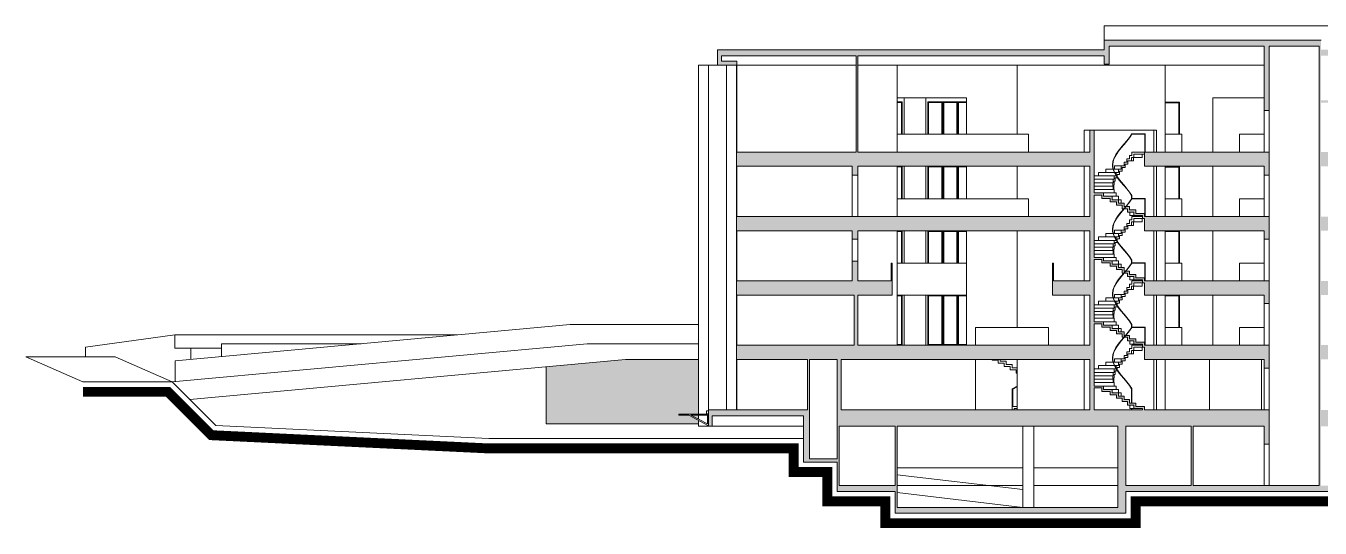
# Model space of a CAD drawing. Header units: metres. Extents: x -331 to 2982, y 362 to 2539.
# Drawn here: x 710.5 to 775.8, y 1434.5 to 1459.9 of the extents above; entities that cross this region are included whole.
import ezdxf

# ---------------------------------------------------------------- set-up
doc = ezdxf.new("R2010")
doc.units = ezdxf.units.M
doc.layers.get('0').update_dxf_attribs({"color": 251})

msp = doc.modelspace()

# ---------------------------------------------------------------- hatches: boundary and pattern name
at = {"lineweight": 0}
h = msp.add_hatch(color=256, dxfattribs=at)
h.paths.add_polyline_path([(865.949, 1453.507), (852.409, 1453.507), (852.409, 1458.377), (871.009, 1458.377), (871.009, 1458.107), (870.259, 1458.107), (870.259, 1457.907), (871.209, 1457.907), (871.209, 1458.677), (852.409, 1458.677), (852.409, 1459.167), (842.359, 1459.167), (842.359, 1458.677), (775.859, 1458.677), (775.859, 1459.167), (764.909, 1459.167), (764.909, 1458.677), (745.389, 1458.677), (745.389, 1457.907), (746.359, 1457.907), (746.359, 1458.107), (745.589, 1458.107), (745.589, 1458.377), (752.379, 1458.377), (752.379, 1453.507), (746.339, 1453.507), (746.339, 1452.787), (752.179, 1452.787), (752.179, 1452.347), (752.479, 1452.347), (752.479, 1452.787), (764.182, 1452.787), (764.182, 1450.247), (746.339, 1450.247), (746.339, 1449.527), (752.179, 1449.527), (752.179, 1449.097), (752.479, 1449.097), (752.479, 1449.527), (764.182, 1449.527), (764.182, 1446.997), (762.294, 1446.997), (762.294, 1446.277), (764.182, 1446.277), (764.182, 1443.747), (752.479, 1443.747), (752.479, 1446.277), (754.204, 1446.277), (754.204, 1446.997), (752.479, 1446.997), (752.479, 1447.997), (752.179, 1447.997), (752.179, 1446.997), (746.339, 1446.997), (746.339, 1446.277), (752.279, 1446.277), (752.279, 1443.747), (746.339, 1443.747), (746.339, 1443.027), (749.929, 1443.027), (749.929, 1440.477), (744.939, 1440.477), (744.939, 1440.427), (744.939, 1439.649), (745.109, 1439.649), (745.109, 1440.177), (749.729, 1440.177), (749.729, 1437.837), (751.434, 1437.837), (751.434, 1436.347), (754.354, 1436.347), (754.354, 1435.247), (765.999, 1435.247), (765.999, 1436.347), (866.809, 1436.347), (866.809, 1439.027), (866.609, 1439.027), (866.609, 1436.647), (859.959, 1436.647), (859.959, 1439.649), (866.809, 1439.649), (866.809, 1440.177), (871.399, 1440.177), (871.399, 1439.649), (871.659, 1439.649), (871.659, 1440.477), (869.284, 1440.477), (869.284, 1443.027), (870.319, 1443.027), (870.319, 1443.747), (869.284, 1443.747), (869.284, 1446.277), (870.319, 1446.277), (870.319, 1446.997), (869.284, 1446.997), (869.284, 1449.527), (870.319, 1449.527), (870.319, 1450.247), (869.284, 1450.247), (869.284, 1452.787), (870.319, 1452.787), (870.319, 1453.507), (869.284, 1453.507), (869.284, 1454.607), (869.104, 1454.607), (869.104, 1452.036), (867.524, 1452.036), (867.524, 1451.911), (869.104, 1451.911), (869.104, 1448.776), (867.524, 1448.776), (867.524, 1448.651), (869.104, 1448.651), (869.104, 1445.526), (867.524, 1445.526), (867.524, 1445.401), (869.104, 1445.401), (869.104, 1442.276), (867.524, 1442.276), (867.524, 1442.151), (869.104, 1442.151), (869.104, 1440.477), (852.409, 1440.477), (852.409, 1443.027), (865.949, 1443.027), (865.949, 1443.747), (852.409, 1443.747), (852.409, 1446.277), (865.949, 1446.277), (865.949, 1446.997), (852.409, 1446.997), (852.409, 1449.527), (859.309, 1449.527), (859.309, 1450.247), (852.409, 1450.247), (852.409, 1452.787), (865.949, 1452.787)])
h.paths.add_polyline_path([(844.959, 1453.507), (844.959, 1452.347), (845.259, 1452.347), (845.259, 1452.787), (849.559, 1452.787), (849.559, 1450.247), (844.959, 1450.247), (844.959, 1449.097), (845.259, 1449.097), (845.259, 1449.527), (849.559, 1449.527), (849.559, 1446.997), (844.959, 1446.997), (844.959, 1445.847), (845.259, 1445.847), (845.259, 1446.277), (849.559, 1446.277), (849.559, 1443.747), (844.959, 1443.747), (844.959, 1442.577), (845.259, 1442.577), (845.259, 1443.027), (849.559, 1443.027), (849.559, 1440.477), (844.959, 1440.477), (844.959, 1436.647), (842.459, 1436.647), (842.459, 1458.867), (844.959, 1458.867), (844.959, 1455.607), (845.259, 1455.607), (845.259, 1458.867), (849.559, 1458.867), (849.559, 1453.507)], flags=16)
h.paths.add_polyline_path([(849.659, 1458.867), (852.209, 1458.867), (852.209, 1436.647), (849.659, 1436.647)], flags=16)
h.paths.add_polyline_path([(842.359, 1453.507), (839.759, 1453.507), (839.759, 1458.377), (842.359, 1458.377)], flags=16)
h.paths.add_polyline_path([(842.359, 1452.787), (842.359, 1450.247), (839.759, 1450.247), (839.759, 1452.787)], flags=16)
h.paths.add_polyline_path([(842.359, 1449.527), (842.359, 1446.997), (839.759, 1446.997), (839.759, 1449.527)], flags=16)
h.paths.add_polyline_path([(839.659, 1453.507), (837.909, 1453.507), (837.909, 1458.377), (839.659, 1458.377)], flags=16)
h.paths.add_polyline_path([(839.659, 1452.787), (839.659, 1450.247), (827.534, 1450.247), (827.534, 1452.787), (831.559, 1452.787), (831.559, 1452.347), (831.659, 1452.347), (831.659, 1452.787), (835.159, 1452.787), (835.159, 1452.347), (835.259, 1452.347), (835.259, 1452.787)], flags=16)
h.paths.add_polyline_path([(842.359, 1446.277), (842.359, 1443.747), (839.759, 1443.747), (839.759, 1446.277)], flags=16)
h.paths.add_polyline_path([(839.659, 1449.527), (839.659, 1446.997), (832.159, 1446.997), (832.159, 1449.527)], flags=16)
h.paths.add_polyline_path([(837.809, 1453.507), (827.159, 1453.507), (827.159, 1458.377), (837.809, 1458.377)], flags=16)
h.paths.add_polyline_path([(839.659, 1446.277), (839.659, 1443.747), (830.834, 1443.747), (830.834, 1446.277)], flags=16)
h.paths.add_polyline_path([(842.359, 1443.027), (842.359, 1440.477), (839.759, 1440.477), (839.759, 1443.027)], flags=16)
h.paths.add_polyline_path([(839.659, 1443.027), (839.659, 1440.477), (811.539, 1440.477), (811.539, 1443.027)], flags=16)
h.paths.add_polyline_path([(848.086, 1439.649), (848.086, 1436.647), (845.259, 1436.647), (845.259, 1439.649)], flags=16)
h.paths.add_polyline_path([(848.188, 1439.649), (849.559, 1439.649), (849.559, 1436.647), (848.188, 1436.647)], flags=16)
h.paths.add_polyline_path([(852.409, 1439.649), (854.159, 1439.649), (854.159, 1436.647), (852.409, 1436.647)], flags=17)
h.paths.add_polyline_path([(842.359, 1439.649), (842.359, 1436.647), (839.759, 1436.647), (839.759, 1439.649)], flags=17)
h.paths.add_polyline_path([(854.259, 1439.649), (859.809, 1439.649), (859.809, 1436.647), (854.259, 1436.647)], flags=17)
h.paths.add_polyline_path([(839.659, 1439.649), (839.659, 1436.647), (832.909, 1436.647), (832.909, 1439.649)], flags=17)
h.paths.add_polyline_path([(832.059, 1449.527), (832.059, 1446.997), (827.159, 1446.997), (827.159, 1449.527)], flags=16)
h.paths.add_polyline_path([(830.724, 1446.277), (830.724, 1443.747), (827.224, 1443.747), (816.434, 1443.747), (816.434, 1446.277), (823.514, 1446.277), (823.514, 1445.847), (823.634, 1445.847), (823.634, 1446.277), (827.174, 1446.277)], flags=16)
h.paths.add_polyline_path([(832.809, 1439.649), (832.809, 1436.647), (830.809, 1436.647), (830.809, 1439.649)], flags=17)
h.paths.add_polyline_path([(827.434, 1452.787), (827.434, 1450.247), (823.634, 1450.247), (823.634, 1452.787)], flags=16)
h.paths.add_polyline_path([(827.059, 1453.507), (810.959, 1453.507), (810.959, 1458.377), (827.059, 1458.377)], flags=16)
h.paths.add_polyline_path([(827.059, 1449.527), (827.059, 1446.997), (823.109, 1446.997), (823.109, 1449.527)], flags=16)
h.paths.add_polyline_path([(830.709, 1439.649), (830.709, 1436.647), (826.993, 1436.647), (826.993, 1439.649)], flags=17)
h.paths.add_polyline_path([(823.384, 1452.787), (823.384, 1450.247), (819.959, 1450.247), (819.959, 1452.787)], flags=16)
h.paths.add_polyline_path([(826.863, 1439.649), (826.863, 1436.647), (820.009, 1436.647), (820.009, 1439.649), (823.384, 1439.649), (823.384, 1438.747), (823.634, 1438.747), (823.634, 1439.649)], flags=17)
h.paths.add_polyline_path([(823.009, 1449.527), (823.009, 1446.997), (819.059, 1446.997), (819.059, 1449.527)], flags=16)
h.paths.add_polyline_path([(819.859, 1452.787), (819.859, 1450.247), (816.434, 1450.247), (816.434, 1452.787)], flags=16)
h.paths.add_polyline_path([(818.959, 1449.527), (818.959, 1446.997), (816.434, 1446.997), (816.434, 1449.527)], flags=16)
h.paths.add_polyline_path([(819.909, 1439.649), (819.909, 1436.647), (816.359, 1436.647), (816.359, 1439.649)], flags=17)
h.paths.add_polyline_path([(816.184, 1452.787), (816.184, 1450.247), (812.759, 1450.247), (812.759, 1452.787)], flags=16)
h.paths.add_polyline_path([(816.184, 1449.527), (816.184, 1446.997), (813.659, 1446.997), (813.659, 1449.527)], flags=16)
h.paths.add_polyline_path([(816.209, 1446.277), (816.209, 1443.747), (809.234, 1443.747), (809.234, 1446.277), (813.199, 1446.277), (813.199, 1445.847), (813.299, 1445.847), (813.299, 1446.277)], flags=16)
h.paths.add_polyline_path([(816.259, 1439.649), (816.259, 1436.647), (809.209, 1436.647), (809.209, 1439.649)], flags=17)
h.paths.add_polyline_path([(813.559, 1449.527), (813.559, 1446.997), (810.959, 1446.997), (810.959, 1449.527)], flags=16)
h.paths.add_polyline_path([(812.659, 1452.787), (812.659, 1450.247), (809.234, 1450.247), (809.234, 1452.787)], flags=16)
h.paths.add_polyline_path([(810.859, 1453.507), (794.834, 1453.507), (794.834, 1458.377), (810.859, 1458.377)], flags=16)
h.paths.add_polyline_path([(810.859, 1449.527), (810.859, 1446.997), (808.259, 1446.997), (808.259, 1449.527)], flags=16)
h.paths.add_polyline_path([(811.439, 1443.027), (811.439, 1440.477), (807.359, 1440.477), (807.359, 1443.027)], flags=16)
h.paths.add_polyline_path([(808.984, 1452.787), (808.984, 1450.247), (805.559, 1450.247), (805.559, 1452.787)], flags=16)
h.paths.add_polyline_path([(809.009, 1446.277), (809.009, 1443.747), (802.034, 1443.747), (802.034, 1446.277)], flags=16)
h.paths.add_polyline_path([(808.159, 1449.527), (808.159, 1446.997), (805.559, 1446.997), (805.559, 1449.527)], flags=16)
h.paths.add_polyline_path([(808.984, 1439.649), (808.984, 1436.647), (802.034, 1436.647), (802.034, 1439.649)], flags=17)
h.paths.add_polyline_path([(807.259, 1443.027), (807.259, 1440.477), (803.759, 1440.477), (803.759, 1443.027)], flags=16)
h.paths.add_polyline_path([(805.459, 1452.787), (805.459, 1450.247), (802.034, 1450.247), (802.034, 1452.787)], flags=16)
h.paths.add_polyline_path([(805.459, 1449.527), (805.459, 1446.997), (801.059, 1446.997), (801.059, 1449.527)], flags=16)
h.paths.add_polyline_path([(803.659, 1443.027), (803.659, 1440.477), (800.159, 1440.477), (800.159, 1443.027)], flags=16)
h.paths.add_polyline_path([(801.784, 1452.787), (801.784, 1450.247), (798.359, 1450.247), (798.359, 1452.787)], flags=16)
h.paths.add_polyline_path([(801.809, 1446.277), (801.809, 1443.747), (791.209, 1443.747), (791.209, 1446.277), (798.81, 1446.277), (798.81, 1445.847), (798.91, 1445.847), (798.91, 1446.277)], flags=16)
h.paths.add_polyline_path([(800.959, 1449.527), (800.959, 1446.997), (796.559, 1446.997), (796.559, 1449.527)], flags=16)
h.paths.add_polyline_path([(801.812, 1439.649), (801.812, 1436.647), (796.562, 1436.647), (796.562, 1439.649)], flags=17)
h.paths.add_polyline_path([(800.059, 1443.027), (800.059, 1440.477), (795.409, 1440.477), (795.409, 1443.027)], flags=16)
h.paths.add_polyline_path([(798.259, 1452.787), (798.259, 1450.247), (794.834, 1450.247), (794.834, 1452.787)], flags=16)
h.paths.add_polyline_path([(796.459, 1449.527), (796.459, 1446.997), (792.959, 1446.997), (792.959, 1449.527)], flags=16)
h.paths.add_polyline_path([(796.462, 1439.649), (796.462, 1436.647), (792.062, 1436.647), (792.062, 1439.649)], flags=17)
h.paths.add_polyline_path([(794.584, 1453.507), (782.809, 1453.507), (782.809, 1458.377), (794.584, 1458.377)], flags=16)
h.paths.add_polyline_path([(794.584, 1452.787), (794.584, 1450.247), (791.159, 1450.247), (791.159, 1452.787)], flags=16)
h.paths.add_polyline_path([(795.259, 1443.027), (795.259, 1440.477), (791.859, 1440.477), (791.859, 1443.027)], flags=16)
h.paths.add_polyline_path([(792.859, 1449.527), (792.859, 1446.997), (789.509, 1446.997), (789.509, 1449.527)], flags=16)
h.paths.add_polyline_path([(791.059, 1452.787), (791.059, 1450.247), (787.559, 1450.247), (787.559, 1452.787)], flags=16)
h.paths.add_polyline_path([(791.759, 1443.027), (791.759, 1440.477), (786.644, 1440.477), (786.644, 1443.027)], flags=16)
h.paths.add_polyline_path([(791.009, 1446.277), (791.009, 1443.747), (775.859, 1443.747), (775.859, 1446.277), (778.459, 1446.277), (778.459, 1445.847), (778.559, 1445.847), (778.559, 1446.277), (785.497, 1446.277), (785.497, 1445.847), (785.597, 1445.847), (785.597, 1446.277)], flags=16)
h.paths.add_polyline_path([(791.962, 1439.649), (791.962, 1436.647), (784.862, 1436.647), (784.862, 1439.649)], flags=17)
h.paths.add_polyline_path([(789.409, 1449.527), (789.409, 1446.997), (783.059, 1446.997), (783.059, 1449.527)], flags=16)
h.paths.add_polyline_path([(787.459, 1452.787), (787.459, 1450.247), (784.259, 1450.247), (784.259, 1452.787)], flags=16)
h.paths.add_polyline_path([(786.544, 1443.027), (786.544, 1440.477), (783.209, 1440.477), (783.209, 1443.027)], flags=16)
h.paths.add_polyline_path([(784.159, 1452.787), (784.159, 1450.247), (780.359, 1450.247), (780.359, 1452.787)], flags=16)
h.paths.add_polyline_path([(784.762, 1439.649), (784.762, 1436.647), (780.362, 1436.647), (780.362, 1439.649)], flags=17)
h.paths.add_polyline_path([(782.959, 1449.527), (782.959, 1446.997), (778.559, 1446.997), (778.559, 1449.527)], flags=16)
h.paths.add_polyline_path([(782.709, 1453.507), (780.434, 1453.507), (780.434, 1458.377), (782.709, 1458.377)], flags=16)
h.paths.add_polyline_path([(783.059, 1443.027), (783.059, 1440.477), (780.359, 1440.477), (780.359, 1443.027)], flags=16)
h.paths.add_polyline_path([(780.259, 1452.787), (780.259, 1450.247), (778.903, 1450.247), (778.903, 1452.787)], flags=16)
h.paths.add_polyline_path([(780.184, 1453.507), (778.584, 1453.507), (778.584, 1458.377), (780.184, 1458.377)], flags=16)
h.paths.add_polyline_path([(780.209, 1443.027), (780.209, 1440.477), (775.859, 1440.477), (775.859, 1443.027)], flags=16)
h.paths.add_polyline_path([(780.162, 1439.649), (780.162, 1436.647), (775.859, 1436.647), (775.859, 1439.649)], flags=17)
h.paths.add_polyline_path([(778.803, 1452.787), (778.803, 1450.247), (775.859, 1450.247), (775.859, 1452.787)], flags=16)
h.paths.add_polyline_path([(778.484, 1453.507), (775.859, 1453.507), (775.859, 1456.007), (778.484, 1456.007)], flags=16)
h.paths.add_polyline_path([(778.484, 1456.127), (775.859, 1456.127), (775.859, 1458.377), (778.484, 1458.377)], flags=16)
h.paths.add_polyline_path([(778.459, 1449.527), (778.459, 1446.997), (775.859, 1446.997), (775.859, 1449.527)], flags=16)
h.paths.add_polyline_path([(775.759, 1436.647), (769.399, 1436.647), (769.399, 1439.649), (772.984, 1439.649), (772.984, 1438.747), (773.234, 1438.747), (773.234, 1440.477), (766.937, 1440.477), (766.937, 1440.649), (766.508, 1440.649), (766.508, 1440.821), (766.184, 1440.821), (766.184, 1440.993), (765.909, 1440.993), (765.909, 1441.166), (765.634, 1441.166), (765.634, 1441.338), (765.316, 1441.338), (765.316, 1441.51), (764.881, 1441.51), (764.881, 1441.682), (764.395, 1441.682), (764.395, 1444.832), (764.781, 1444.832), (764.781, 1444.66), (765.216, 1444.66), (765.216, 1444.488), (765.534, 1444.488), (765.534, 1444.316), (765.809, 1444.316), (765.809, 1444.143), (766.084, 1444.143), (766.084, 1443.971), (766.408, 1443.971), (766.408, 1443.799), (766.837, 1443.799), (766.837, 1443.647), (766.937, 1443.647), (766.937, 1443.027), (772.984, 1443.027), (772.984, 1442.577), (773.234, 1442.577), (773.234, 1443.747), (766.937, 1443.747), (766.937, 1443.899), (766.508, 1443.899), (766.508, 1444.071), (766.184, 1444.071), (766.184, 1444.243), (765.909, 1444.243), (765.909, 1444.416), (765.634, 1444.416), (765.634, 1444.588), (765.316, 1444.588), (765.316, 1444.76), (764.881, 1444.76), (764.881, 1444.932), (764.395, 1444.932), (764.395, 1448.082), (764.781, 1448.082), (764.781, 1447.91), (765.216, 1447.91), (765.216, 1447.738), (765.534, 1447.738), (765.534, 1447.566), (765.809, 1447.566), (765.809, 1447.393), (766.084, 1447.393), (766.084, 1447.221), (766.408, 1447.221), (766.408, 1447.049), (766.837, 1447.049), (766.837, 1446.897), (766.937, 1446.897), (766.937, 1446.277), (772.984, 1446.277), (772.984, 1445.847), (773.234, 1445.847), (773.234, 1446.997), (766.937, 1446.997), (766.937, 1447.149), (766.508, 1447.149), (766.508, 1447.321), (766.184, 1447.321), (766.184, 1447.493), (765.909, 1447.493), (765.909, 1447.666), (765.634, 1447.666), (765.634, 1447.838), (765.316, 1447.838), (765.316, 1448.01), (764.881, 1448.01), (764.881, 1448.182), (764.395, 1448.182), (764.395, 1451.332), (764.781, 1451.332), (764.781, 1451.16), (765.216, 1451.16), (765.216, 1450.988), (765.534, 1450.988), (765.534, 1450.816), (765.809, 1450.816), (765.809, 1450.643), (766.084, 1450.643), (766.084, 1450.471), (766.408, 1450.471), (766.408, 1450.299), (766.837, 1450.299), (766.837, 1450.147), (766.937, 1450.147), (766.937, 1449.527), (772.984, 1449.527), (772.984, 1449.097), (773.234, 1449.097), (773.234, 1450.247), (766.937, 1450.247), (766.937, 1450.409), (766.508, 1450.409), (766.508, 1450.581), (766.184, 1450.581), (766.184, 1450.753), (765.909, 1450.753), (765.909, 1450.926), (765.634, 1450.926), (765.634, 1451.098), (765.316, 1451.098), (765.316, 1451.27), (764.881, 1451.27), (764.881, 1451.442), (764.395, 1451.442), (764.395, 1454.607), (764.182, 1454.607), (764.182, 1453.507), (752.479, 1453.507), (752.479, 1458.377), (764.909, 1458.377), (764.909, 1457.957), (765.159, 1457.957), (765.159, 1458.867), (772.984, 1458.867), (772.984, 1455.607), (773.234, 1455.607), (773.234, 1458.867), (775.759, 1458.867)], flags=16)
h.paths.add_polyline_path([(773.234, 1452.347), (772.984, 1452.347), (772.984, 1452.787), (766.937, 1452.787), (766.937, 1453.507), (773.234, 1453.507)], flags=0)
h.paths.add_polyline_path([(769.299, 1439.649), (769.299, 1436.647), (765.999, 1436.647), (765.999, 1439.649)], flags=16)
h.paths.add_polyline_path([(766.837, 1440.549), (766.837, 1440.477), (764.395, 1440.477), (764.395, 1441.582), (764.781, 1441.582), (764.781, 1441.41), (765.216, 1441.41), (765.216, 1441.238), (765.534, 1441.238), (765.534, 1441.066), (765.809, 1441.066), (765.809, 1440.893), (766.084, 1440.893), (766.084, 1440.721), (766.408, 1440.721), (766.408, 1440.549)], flags=16)
h.paths.add_polyline_path([(765.599, 1439.649), (765.599, 1435.547), (754.454, 1435.547), (754.454, 1439.649)], flags=17)
h.paths.add_polyline_path([(764.182, 1443.027), (764.182, 1440.477), (751.634, 1440.477), (751.634, 1443.027)], flags=16)
h.paths.add_polyline_path([(754.354, 1439.649), (754.354, 1436.647), (751.534, 1436.647), (751.534, 1439.649)], flags=17)
h.paths.add_polyline_path([(751.434, 1443.027), (751.434, 1438.007), (750.029, 1438.007), (750.029, 1443.027)], flags=16)
h = msp.add_hatch(color=256, dxfattribs=at)
h.paths.add_polyline_path([(744.429, 1440.207), (744.043, 1440.207), (744.429, 1440.004)])
h.paths.add_polyline_path([(744.429, 1443.027), (740.741, 1443.027), (736.739, 1442.657), (736.739, 1439.777), (744.429, 1439.777), (744.429, 1439.939), (743.935, 1440.207), (743.439, 1440.207), (743.439, 1440.257), (744.429, 1440.257)])

# ---------------------------------------------------------------- linework, layer by layer
for p, q in [((775.859, 1459.167), (764.909, 1459.167)), ((764.909, 1459.167), (764.909, 1458.677)), ((745.389, 1457.907), (745.389, 1458.677)), ((745.389, 1458.677), (764.909, 1458.677)), ((745.389, 1458.677), (745.389, 1457.907)), ((745.589, 1458.377), (752.379, 1458.377)), ((745.589, 1458.107), (745.589, 1458.377)), ((752.379, 1458.377), (752.379, 1453.507)), ((752.479, 1458.377), (764.909, 1458.377)), ((752.479, 1458.377), (752.479, 1453.507)), ((764.909, 1458.377), (764.909, 1457.957)), ((765.159, 1458.867), (772.984, 1458.867)), ((765.159, 1458.867), (765.159, 1457.957)), ((772.984, 1458.867), (772.984, 1455.607)), ((773.234, 1458.867), (773.234, 1455.607)), ((773.234, 1458.867), (775.759, 1458.867)), ((775.759, 1458.867), (775.759, 1436.647)), ((744.429, 1440.257), (744.429, 1457.907)), ((744.939, 1457.907), (744.429, 1457.907)), ((744.939, 1457.907), (745.389, 1457.907)), ((744.939, 1457.907), (744.939, 1440.477)), ((746.359, 1457.907), (745.389, 1457.907)), ((746.359, 1458.107), (745.589, 1458.107)), ((745.839, 1457.907), (745.839, 1440.477)), ((746.339, 1453.507), (746.339, 1457.907)), ((746.359, 1458.107), (746.359, 1457.907)), ((752.379, 1457.907), (746.359, 1457.907)), ((746.359, 1453.507), (746.359, 1457.907)), ((772.984, 1457.907), (752.479, 1457.907)), ((754.454, 1457.907), (754.454, 1453.507)), ((760.509, 1457.907), (760.509, 1454.407)), ((765.159, 1457.957), (764.909, 1457.957)), ((767.984, 1457.907), (767.984, 1453.507)), ((754.454, 1456.257), (757.954, 1456.257)), ((754.709, 1456.047), (754.454, 1456.047)), ((754.679, 1456.014), (754.454, 1456.014)), ((754.679, 1454.417), (754.679, 1456.047)), ((754.709, 1454.417), (754.709, 1456.047)), ((754.809, 1454.417), (754.809, 1456.257)), ((755.909, 1454.417), (755.909, 1456.257)), ((756.009, 1454.417), (756.009, 1456.047)), ((757.954, 1456.047), (756.009, 1456.047)), ((756.039, 1454.417), (756.039, 1456.047)), ((756.039, 1456.014), (756.711, 1456.014)), ((756.711, 1454.417), (756.711, 1456.014)), ((756.744, 1454.417), (756.744, 1456.047)), ((756.774, 1454.417), (756.774, 1456.047)), ((756.807, 1454.417), (756.807, 1456.014)), ((756.807, 1456.014), (757.461, 1456.014)), ((757.461, 1454.417), (757.461, 1456.014)), ((757.494, 1454.417), (757.494, 1456.047)), ((757.524, 1454.417), (757.524, 1456.047)), ((757.557, 1454.417), (757.557, 1456.014)), ((757.557, 1456.014), (757.954, 1456.014)), ((757.954, 1454.407), (757.954, 1456.257)), ((768.709, 1456.037), (767.984, 1456.037)), ((768.679, 1456.004), (767.984, 1456.004)), ((768.679, 1454.407), (768.679, 1456.037)), ((768.709, 1456.037), (768.709, 1454.407)), ((770.394, 1456.257), (770.394, 1453.507)), ((770.394, 1456.257), (772.984, 1456.257)), ((772.984, 1455.607), (772.984, 1453.507)), ((773.234, 1455.607), (772.984, 1455.607)), ((773.234, 1455.607), (773.234, 1453.507)), ((763.899, 1454.607), (763.899, 1453.507)), ((764.182, 1454.607), (763.899, 1454.607)), ((764.182, 1454.607), (764.182, 1453.507)), ((764.395, 1454.607), (764.182, 1454.607)), ((767.555, 1454.607), (764.395, 1454.607)), ((764.395, 1454.607), (764.395, 1451.442)), ((767.408, 1454.607), (767.408, 1453.507)), ((767.555, 1454.607), (767.555, 1453.507)), ((761.089, 1454.407), (754.454, 1454.407)), ((761.089, 1453.507), (761.089, 1454.407)), ((768.834, 1454.407), (767.984, 1454.407)), ((768.834, 1454.407), (768.834, 1453.507)), ((771.734, 1454.407), (771.734, 1453.507)), ((771.734, 1454.407), (772.984, 1454.407)), ((752.379, 1453.507), (746.339, 1453.507)), ((746.339, 1453.507), (746.339, 1452.787)), ((764.182, 1453.507), (752.479, 1453.507)), ((766.383, 1453.063), (766.383, 1453.235)), ((766.409, 1453.235), (766.824, 1453.235)), ((766.824, 1453.235), (766.824, 1453.407)), ((773.234, 1453.507), (766.937, 1453.507)), ((766.937, 1453.507), (766.937, 1452.787)), ((773.234, 1453.507), (773.234, 1452.347)), ((746.339, 1450.247), (746.339, 1452.787)), ((752.179, 1452.787), (746.339, 1452.787)), ((746.359, 1450.247), (746.359, 1452.787)), ((764.182, 1452.787), (752.479, 1452.787)), ((754.454, 1452.787), (754.454, 1450.247)), ((754.679, 1452.754), (754.454, 1452.754)), ((754.679, 1451.157), (754.679, 1452.787)), ((754.709, 1451.157), (754.709, 1452.787)), ((754.809, 1451.157), (754.809, 1452.787)), ((755.909, 1451.157), (755.909, 1452.787)), ((756.009, 1451.157), (756.009, 1452.787)), ((756.039, 1451.157), (756.039, 1452.787)), ((756.039, 1452.754), (756.711, 1452.754)), ((756.711, 1451.157), (756.711, 1452.754)), ((756.744, 1451.157), (756.744, 1452.787)), ((756.774, 1451.157), (756.774, 1452.787)), ((756.807, 1451.157), (756.807, 1452.754)), ((756.807, 1452.754), (757.461, 1452.754)), ((757.461, 1451.157), (757.461, 1452.754)), ((757.494, 1451.157), (757.494, 1452.787)), ((757.524, 1451.157), (757.524, 1452.787)), ((757.557, 1451.157), (757.557, 1452.754)), ((757.557, 1452.754), (757.954, 1452.754)), ((757.954, 1451.147), (757.954, 1452.787)), ((760.509, 1452.787), (760.509, 1451.147)), ((763.899, 1452.787), (763.899, 1450.247)), ((764.182, 1452.787), (764.182, 1450.247)), ((766.292, 1453.063), (766.383, 1453.063)), ((772.984, 1452.787), (766.937, 1452.787)), ((767.408, 1452.787), (767.408, 1450.247)), ((767.555, 1452.787), (767.555, 1450.247)), ((767.984, 1452.787), (767.984, 1450.247)), ((768.679, 1452.744), (767.984, 1452.744)), ((768.679, 1451.147), (768.679, 1452.777)), ((768.709, 1452.777), (768.709, 1451.147)), ((770.394, 1452.777), (770.394, 1450.247)), ((772.984, 1452.787), (772.984, 1452.347)), ((752.179, 1452.347), (752.179, 1450.247)), ((752.479, 1452.347), (752.479, 1450.247)), ((765.42, 1452.302), (764.395, 1452.302)), ((765.363, 1452.13), (764.395, 1452.13)), ((765.363, 1451.958), (764.395, 1451.958)), ((765.344, 1451.786), (765.344, 1451.958)), ((765.363, 1451.958), (765.363, 1452.13)), ((765.42, 1452.13), (765.363, 1452.13)), ((772.984, 1452.347), (772.984, 1450.247)), ((773.234, 1452.347), (772.984, 1452.347)), ((773.234, 1452.347), (773.234, 1450.247)), ((765.363, 1451.786), (764.395, 1451.786)), ((765.42, 1451.614), (764.395, 1451.614)), ((764.395, 1451.332), (764.395, 1448.182)), ((764.881, 1451.442), (765.42, 1451.442)), ((765.316, 1451.27), (765.509, 1451.27)), ((765.363, 1451.614), (765.363, 1451.786)), ((761.089, 1451.147), (754.454, 1451.147)), ((761.089, 1450.247), (761.089, 1451.147)), ((765.634, 1451.098), (765.627, 1451.098)), ((768.834, 1451.147), (767.984, 1451.147)), ((768.834, 1451.147), (768.834, 1450.247)), ((771.734, 1451.147), (771.734, 1450.247)), ((771.734, 1451.147), (772.984, 1451.147)), ((764.182, 1450.247), (746.339, 1450.247)), ((746.339, 1450.247), (746.339, 1449.527)), ((766.383, 1449.803), (766.383, 1449.975)), ((766.409, 1449.975), (766.824, 1449.975)), ((766.824, 1449.975), (766.824, 1450.147)), ((773.234, 1450.247), (766.937, 1450.247)), ((766.937, 1450.147), (766.937, 1449.527)), ((773.234, 1450.247), (773.234, 1449.097)), ((746.339, 1446.997), (746.339, 1449.527)), ((752.179, 1449.527), (746.339, 1449.527)), ((746.359, 1446.997), (746.359, 1449.527)), ((764.182, 1449.527), (752.479, 1449.527)), ((754.454, 1449.527), (754.454, 1443.747)), ((754.679, 1449.494), (754.454, 1449.494)), ((754.679, 1447.897), (754.679, 1449.527)), ((754.709, 1447.897), (754.709, 1449.527)), ((754.809, 1447.897), (754.809, 1449.527)), ((755.909, 1447.897), (755.909, 1449.527)), ((756.009, 1447.897), (756.009, 1449.527)), ((756.039, 1447.897), (756.039, 1449.527)), ((756.039, 1449.494), (756.711, 1449.494)), ((756.711, 1447.897), (756.711, 1449.494)), ((756.744, 1447.897), (756.744, 1449.527)), ((756.774, 1447.897), (756.774, 1449.527)), ((756.807, 1447.897), (756.807, 1449.494)), ((756.807, 1449.494), (757.461, 1449.494)), ((757.461, 1447.897), (757.461, 1449.494)), ((757.494, 1447.897), (757.494, 1449.527)), ((757.524, 1447.897), (757.524, 1449.527)), ((757.557, 1447.897), (757.557, 1449.494)), ((757.557, 1449.494), (757.954, 1449.494)), ((757.954, 1443.747), (757.954, 1449.527)), ((760.509, 1449.527), (760.509, 1444.647)), ((763.899, 1449.527), (763.899, 1446.997)), ((764.182, 1449.527), (764.182, 1446.997)), ((766.292, 1449.803), (766.383, 1449.803)), ((772.984, 1449.527), (766.937, 1449.527)), ((767.408, 1449.527), (767.408, 1446.997)), ((767.555, 1449.527), (767.555, 1446.997)), ((767.984, 1449.527), (767.984, 1446.997)), ((768.679, 1449.494), (767.984, 1449.494)), ((768.679, 1447.897), (768.679, 1449.527)), ((768.709, 1449.527), (768.709, 1447.897)), ((770.394, 1449.527), (770.394, 1446.997)), ((772.984, 1449.527), (772.984, 1449.097)), ((752.179, 1447.997), (752.179, 1449.097)), ((752.479, 1447.997), (752.479, 1449.097)), ((765.42, 1449.042), (764.395, 1449.042)), ((765.363, 1448.87), (764.395, 1448.87)), ((765.363, 1448.698), (764.395, 1448.698)), ((765.344, 1448.526), (765.344, 1448.698)), ((765.363, 1448.698), (765.363, 1448.87)), ((765.42, 1448.87), (765.363, 1448.87)), ((772.984, 1449.097), (772.984, 1446.997)), ((773.234, 1449.097), (772.984, 1449.097)), ((773.234, 1449.097), (773.234, 1446.997)), ((765.363, 1448.526), (764.395, 1448.526)), ((765.42, 1448.354), (764.395, 1448.354)), ((764.395, 1448.082), (764.395, 1444.932)), ((764.881, 1448.182), (765.42, 1448.182)), ((765.316, 1448.01), (765.509, 1448.01)), ((765.363, 1448.354), (765.363, 1448.526)), ((754.154, 1447.897), (754.154, 1446.997)), ((754.204, 1447.897), (754.154, 1447.897)), ((754.204, 1446.277), (754.204, 1447.897)), ((757.954, 1447.897), (754.454, 1447.897)), ((762.294, 1447.897), (762.294, 1446.277)), ((762.344, 1447.897), (762.294, 1447.897)), ((762.344, 1447.897), (762.344, 1446.997)), ((765.634, 1447.838), (765.627, 1447.838)), ((768.834, 1447.897), (767.984, 1447.897)), ((768.834, 1447.897), (768.834, 1446.997)), ((771.734, 1447.897), (771.734, 1446.997)), ((771.734, 1447.897), (772.984, 1447.897)), ((752.179, 1446.997), (746.339, 1446.997)), ((746.339, 1446.997), (746.339, 1446.277)), ((754.154, 1446.997), (752.479, 1446.997)), ((764.182, 1446.997), (762.344, 1446.997)), ((766.383, 1446.553), (766.383, 1446.725)), ((766.409, 1446.725), (766.824, 1446.725)), ((766.824, 1446.725), (766.824, 1446.897)), ((773.234, 1446.997), (766.937, 1446.997)), ((766.937, 1446.897), (766.937, 1446.277)), ((773.234, 1446.997), (773.234, 1445.847)), ((746.339, 1443.747), (746.339, 1446.277)), ((752.279, 1446.277), (746.339, 1446.277)), ((746.359, 1443.747), (746.359, 1446.277)), ((752.279, 1446.277), (752.279, 1443.747)), ((754.204, 1446.277), (752.479, 1446.277)), ((752.479, 1446.277), (752.479, 1443.747)), ((754.454, 1446.277), (757.954, 1446.277)), ((754.679, 1446.244), (754.454, 1446.244)), ((754.679, 1443.747), (754.679, 1446.277)), ((754.709, 1443.747), (754.709, 1446.277)), ((754.809, 1443.747), (754.809, 1446.277)), ((755.909, 1443.747), (755.909, 1446.277)), ((756.009, 1443.747), (756.009, 1446.277)), ((756.039, 1443.747), (756.039, 1446.277)), ((756.039, 1446.244), (756.711, 1446.244)), ((756.711, 1443.78), (756.711, 1446.244)), ((756.744, 1443.747), (756.744, 1446.277)), ((756.774, 1443.747), (756.774, 1446.277)), ((756.807, 1443.78), (756.807, 1446.244)), ((756.807, 1446.244), (757.461, 1446.244)), ((757.461, 1443.78), (757.461, 1446.244)), ((757.494, 1443.747), (757.494, 1446.277)), ((757.524, 1443.747), (757.524, 1446.277)), ((757.557, 1443.78), (757.557, 1446.244)), ((757.557, 1446.244), (757.954, 1446.244)), ((764.182, 1446.277), (762.294, 1446.277)), ((763.899, 1446.277), (763.899, 1443.747)), ((764.182, 1446.277), (764.182, 1443.747)), ((766.292, 1446.553), (766.383, 1446.553)), ((772.984, 1446.277), (766.937, 1446.277)), ((767.408, 1446.277), (767.408, 1443.747)), ((767.555, 1446.277), (767.555, 1443.747)), ((767.984, 1446.277), (767.984, 1443.747)), ((768.679, 1446.244), (767.984, 1446.244)), ((768.679, 1444.647), (768.679, 1446.277)), ((768.709, 1446.277), (768.709, 1444.647)), ((770.394, 1446.277), (770.394, 1443.747)), ((772.984, 1446.277), (772.984, 1445.847)), ((765.42, 1445.792), (764.395, 1445.792)), ((765.363, 1445.62), (764.395, 1445.62)), ((765.363, 1445.448), (764.395, 1445.448)), ((765.344, 1445.276), (765.344, 1445.448)), ((765.363, 1445.448), (765.363, 1445.62)), ((765.42, 1445.62), (765.363, 1445.62)), ((772.984, 1445.847), (772.984, 1443.747)), ((773.234, 1445.847), (772.984, 1445.847)), ((773.234, 1445.847), (773.234, 1443.747)), ((737.949, 1444.797), (718.005, 1442.955)), ((737.949, 1444.797), (744.429, 1444.797)), ((765.363, 1445.276), (764.395, 1445.276)), ((765.42, 1445.104), (764.395, 1445.104)), ((764.395, 1444.832), (764.395, 1441.682)), ((764.881, 1444.932), (765.42, 1444.932)), ((765.316, 1444.76), (765.509, 1444.76)), ((765.363, 1445.104), (765.363, 1445.276)), ((768.834, 1444.647), (767.984, 1444.647)), ((768.834, 1444.647), (768.834, 1443.747)), ((771.734, 1444.647), (771.734, 1443.747)), ((771.734, 1444.647), (772.984, 1444.647)), ((717.994, 1444.27), (713.478, 1443.649)), ((732.247, 1444.27), (717.994, 1444.27)), ((717.994, 1444.27), (717.994, 1443.597)), ((765.634, 1444.588), (765.627, 1444.588)), ((713.478, 1443.649), (713.478, 1443.149)), ((738.809, 1443.822), (717.856, 1441.887)), ((720.349, 1443.597), (717.994, 1443.597)), ((718.794, 1443.597), (718.794, 1443.028)), ((720.349, 1443.171), (720.349, 1443.822)), ((727.395, 1443.822), (720.349, 1443.822)), ((738.809, 1443.822), (744.429, 1443.822)), ((752.279, 1443.747), (746.339, 1443.747)), ((746.339, 1443.747), (746.339, 1443.027)), ((764.182, 1443.747), (752.479, 1443.747)), ((754.679, 1443.78), (754.454, 1443.78)), ((756.039, 1443.78), (756.711, 1443.78)), ((756.807, 1443.78), (757.461, 1443.78)), ((757.557, 1443.78), (757.954, 1443.78)), ((766.383, 1443.303), (766.383, 1443.475)), ((766.409, 1443.475), (766.824, 1443.475)), ((766.824, 1443.475), (766.824, 1443.647)), ((766.837, 1443.647), (766.937, 1443.647)), ((773.234, 1443.747), (766.937, 1443.747)), ((766.937, 1443.647), (766.937, 1443.027)), ((773.234, 1443.747), (773.234, 1442.577)), ((710.471, 1443.149), (714.978, 1443.149)), ((710.471, 1443.149), (713.349, 1441.887)), ((714.978, 1443.149), (717.856, 1441.887)), ((718.005, 1442.955), (718.005, 1441.9)), ((718.747, 1440.995), (740.741, 1443.027)), ((744.429, 1443.027), (740.741, 1443.027)), ((746.339, 1440.477), (746.339, 1443.027)), ((749.929, 1443.027), (746.339, 1443.027)), ((746.359, 1440.477), (746.359, 1443.027)), ((749.929, 1443.027), (749.929, 1440.477)), ((751.434, 1443.027), (750.029, 1443.027)), ((750.029, 1443.027), (750.029, 1438.007)), ((751.434, 1438.007), (751.434, 1443.027)), ((764.182, 1443.027), (751.634, 1443.027)), ((751.634, 1443.027), (751.634, 1440.477)), ((758.409, 1440.477), (758.409, 1443.027)), ((760.509, 1440.477), (760.509, 1443.027)), ((763.899, 1443.027), (763.899, 1440.477)), ((764.182, 1443.027), (764.182, 1440.477)), ((766.292, 1443.303), (766.383, 1443.303)), ((772.984, 1443.027), (766.937, 1443.027)), ((767.408, 1443.027), (767.408, 1440.477)), ((767.555, 1443.027), (767.555, 1440.477)), ((767.984, 1440.477), (767.984, 1443.027)), ((767.984, 1440.477), (767.984, 1443.027)), ((770.223, 1440.477), (770.223, 1443.027)), ((772.853, 1440.477), (772.853, 1443.027)), ((772.984, 1443.027), (772.984, 1442.577)), ((736.739, 1439.777), (736.739, 1442.657)), ((765.42, 1442.542), (764.395, 1442.542)), ((765.363, 1442.37), (764.395, 1442.37)), ((765.363, 1442.198), (764.395, 1442.198)), ((765.363, 1442.026), (764.395, 1442.026)), ((765.344, 1442.026), (765.344, 1442.198)), ((765.363, 1442.198), (765.363, 1442.37)), ((765.42, 1442.37), (765.363, 1442.37)), ((765.363, 1441.854), (765.363, 1442.026)), ((772.984, 1442.577), (772.984, 1440.477)), ((773.234, 1442.577), (772.984, 1442.577)), ((773.234, 1442.577), (773.234, 1440.477)), ((765.42, 1441.854), (764.395, 1441.854)), ((764.395, 1441.582), (764.395, 1440.477)), ((764.881, 1441.682), (765.42, 1441.682)), ((765.316, 1441.51), (765.509, 1441.51)), ((765.634, 1441.338), (765.627, 1441.338)), ((744.939, 1440.257), (743.439, 1440.257)), ((743.439, 1440.257), (743.439, 1440.207)), ((743.439, 1440.207), (743.935, 1440.207)), ((744.939, 1439.663), (743.935, 1440.207)), ((744.043, 1440.207), (744.889, 1440.207)), ((744.889, 1439.762), (744.043, 1440.207)), ((744.429, 1440.004), (744.429, 1440.207)), ((744.939, 1440.427), (744.829, 1440.427)), ((744.829, 1440.427), (744.829, 1440.277)), ((744.829, 1440.277), (744.939, 1440.277)), ((744.889, 1440.207), (744.889, 1439.762)), ((749.929, 1440.477), (744.939, 1440.477)), ((744.939, 1440.477), (744.939, 1439.649)), ((744.939, 1440.477), (744.939, 1440.427)), ((744.939, 1440.277), (744.939, 1440.257)), ((745.109, 1440.177), (749.729, 1440.177)), ((745.109, 1440.177), (745.109, 1439.649)), ((749.729, 1437.837), (749.729, 1440.177)), ((764.182, 1440.477), (751.634, 1440.477)), ((766.837, 1440.477), (764.395, 1440.477)), ((773.234, 1440.477), (766.937, 1440.477)), ((773.234, 1440.477), (773.234, 1438.747)), ((744.429, 1439.777), (736.739, 1439.777)), ((744.429, 1439.649), (744.429, 1439.939)), ((744.939, 1439.649), (744.429, 1439.649)), ((744.939, 1439.649), (745.109, 1439.649)), ((745.109, 1439.649), (749.729, 1439.649)), ((754.354, 1439.649), (751.534, 1439.649)), ((751.534, 1436.647), (751.534, 1439.649)), ((754.354, 1436.647), (754.354, 1439.649)), ((765.599, 1439.649), (754.454, 1439.649)), ((754.454, 1435.547), (754.454, 1439.649)), ((760.804, 1435.547), (760.804, 1439.649)), ((761.354, 1435.547), (761.354, 1439.649)), ((765.599, 1435.547), (765.599, 1439.649)), ((769.299, 1439.649), (765.999, 1439.649)), ((765.999, 1436.647), (765.999, 1439.649)), ((769.299, 1439.649), (769.299, 1436.647)), ((772.984, 1439.649), (769.399, 1439.649)), ((769.399, 1439.649), (769.399, 1436.647)), ((772.984, 1439.649), (772.984, 1438.747)), ((772.984, 1438.747), (772.984, 1436.647)), ((773.234, 1438.747), (772.984, 1438.747)), ((773.234, 1438.747), (773.234, 1436.647)), ((751.434, 1437.837), (749.729, 1437.837)), ((751.434, 1438.007), (750.029, 1438.007)), ((751.434, 1436.347), (751.434, 1437.837)), ((754.454, 1437.547), (760.804, 1437.547)), ((761.354, 1437.547), (765.599, 1437.547)), ((754.454, 1437.196), (760.804, 1436.447)), ((754.354, 1436.347), (751.434, 1436.347)), ((754.354, 1436.647), (751.534, 1436.647)), ((754.354, 1435.247), (754.354, 1436.347)), ((754.454, 1436.647), (760.804, 1436.647)), ((754.454, 1436.296), (760.804, 1435.547)), ((761.354, 1436.647), (765.599, 1436.647)), ((769.299, 1436.647), (765.999, 1436.647)), ((866.809, 1436.347), (765.999, 1436.347)), ((765.999, 1435.247), (765.999, 1436.347)), ((775.759, 1436.647), (769.399, 1436.647)), ((765.599, 1435.547), (754.454, 1435.547)), ((765.999, 1435.247), (754.354, 1435.247))]:
    msp.add_line(p, q, dxfattribs=at)
for points in [[(764.909, 1459.167), (764.909, 1459.887), (852.409, 1459.887), (852.409, 1459.167)], [(766.294, 1451.152), (766.294, 1451.305), (766.179, 1451.472), (766.044, 1451.644), (765.898, 1451.816), (765.751, 1451.988), (765.614, 1452.161), (765.497, 1452.334), (765.406, 1452.508), (765.349, 1452.682), (765.329, 1452.771), (765.329, 1452.859), (765.349, 1453.034), (765.406, 1453.208), (765.497, 1453.382), (765.614, 1453.556), (765.751, 1453.728), (765.898, 1453.901), (766.044, 1454.072), (766.179, 1454.244), (766.301, 1454.422), (766.972, 1454.422), (766.972, 1453.507)], [(766.309, 1451.162), (766.309, 1451.309), (766.192, 1451.481), (766.055, 1451.653), (765.909, 1451.826), (765.763, 1451.998), (765.627, 1452.17), (765.509, 1452.342), (765.42, 1452.514), (765.363, 1452.686), (765.344, 1452.772), (765.344, 1452.858), (765.363, 1453.03), (765.42, 1453.202), (765.509, 1453.375), (765.627, 1453.547), (765.763, 1453.719), (765.909, 1453.891), (766.055, 1454.063), (766.192, 1454.235), (766.309, 1454.407), (766.957, 1454.407), (766.957, 1453.507)], [(765.763, 1452.819), (765.909, 1452.819), (765.909, 1452.991), (766.055, 1452.991), (766.055, 1453.163)], [(766.055, 1453.163), (766.192, 1453.163), (766.192, 1453.335), (766.309, 1453.335), (766.309, 1453.507), (766.937, 1453.507)], [(766.105, 1453.063), (766.292, 1453.063), (766.292, 1453.235), (766.409, 1453.235), (766.409, 1453.407), (766.937, 1453.407)], [(752.479, 1452.787), (752.479, 1452.347), (752.179, 1452.347), (752.179, 1452.787)], [(765.509, 1452.475), (764.615, 1452.475), (764.615, 1452.302)], [(765.509, 1452.475), (765.627, 1452.475), (765.627, 1452.647), (764.994, 1452.647), (764.994, 1452.475)], [(766.105, 1453.063), (766.105, 1452.891), (765.959, 1452.891), (765.959, 1452.719), (765.813, 1452.719), (765.813, 1452.547), (765.677, 1452.547), (765.677, 1452.375), (765.559, 1452.375), (765.559, 1452.202), (765.47, 1452.202), (765.47, 1452.03), (765.413, 1452.03), (765.413, 1451.858), (765.394, 1451.858), (765.394, 1451.614)], [(765.42, 1452.13), (765.42, 1452.302), (765.509, 1452.302), (765.509, 1452.475)], [(765.627, 1452.647), (765.763, 1452.647), (765.763, 1452.819), (765.435, 1452.819), (765.435, 1452.647)], [(766.184, 1450.753), (765.909, 1450.753), (765.909, 1450.926), (765.634, 1450.926), (765.634, 1451.098), (765.316, 1451.098), (765.316, 1451.27), (764.881, 1451.27), (764.881, 1451.442), (764.395, 1451.442)], [(766.937, 1450.147), (766.837, 1450.147), (766.837, 1450.299), (766.408, 1450.299), (766.408, 1450.471), (766.084, 1450.471), (766.084, 1450.643), (765.809, 1450.643), (765.809, 1450.816), (765.534, 1450.816), (765.534, 1450.988), (765.216, 1450.988), (765.216, 1451.16), (764.781, 1451.16), (764.781, 1451.332), (764.395, 1451.332)], [(765.763, 1450.926), (765.763, 1451.098), (765.627, 1451.098), (765.627, 1451.27), (765.509, 1451.27), (765.509, 1451.442), (765.42, 1451.442), (765.42, 1451.614)], [(766.294, 1447.902), (766.294, 1448.045), (766.179, 1448.212), (766.044, 1448.384), (765.898, 1448.556), (765.751, 1448.728), (765.614, 1448.901), (765.497, 1449.074), (765.406, 1449.248), (765.349, 1449.422), (765.329, 1449.511), (765.329, 1449.599), (765.349, 1449.774), (765.406, 1449.948), (765.497, 1450.122), (765.614, 1450.296), (765.751, 1450.468), (765.898, 1450.641), (766.044, 1450.812), (766.179, 1450.984), (766.301, 1451.162), (766.972, 1451.162), (766.972, 1450.247)], [(766.309, 1447.912), (766.309, 1448.049), (766.192, 1448.221), (766.055, 1448.393), (765.909, 1448.566), (765.763, 1448.738), (765.627, 1448.91), (765.509, 1449.082), (765.42, 1449.254), (765.363, 1449.426), (765.344, 1449.512), (765.344, 1449.598), (765.363, 1449.77), (765.42, 1449.942), (765.509, 1450.115), (765.627, 1450.287), (765.763, 1450.459), (765.909, 1450.631), (766.055, 1450.803), (766.192, 1450.975), (766.309, 1451.147), (766.957, 1451.147), (766.957, 1450.247)], [(766.937, 1450.247), (766.937, 1450.409), (766.508, 1450.409), (766.508, 1450.581), (766.184, 1450.581), (766.184, 1450.753)], [(765.763, 1449.559), (765.909, 1449.559), (765.909, 1449.731), (766.055, 1449.731), (766.055, 1449.903)], [(766.055, 1449.903), (766.192, 1449.903), (766.192, 1450.075), (766.309, 1450.075), (766.309, 1450.247), (766.837, 1450.247)], [(766.105, 1449.803), (766.292, 1449.803), (766.292, 1449.975), (766.409, 1449.975), (766.409, 1450.147), (766.837, 1450.147)], [(766.408, 1450.309), (766.209, 1450.309), (766.209, 1450.471)], [(752.479, 1449.527), (752.479, 1449.097), (752.179, 1449.097), (752.179, 1449.527)], [(765.509, 1449.215), (764.615, 1449.215), (764.615, 1449.042)], [(765.509, 1449.215), (765.627, 1449.215), (765.627, 1449.387), (764.994, 1449.387), (764.994, 1449.215)], [(766.105, 1449.803), (766.105, 1449.631), (765.959, 1449.631), (765.959, 1449.459), (765.813, 1449.459), (765.813, 1449.287), (765.677, 1449.287), (765.677, 1449.115), (765.559, 1449.115), (765.559, 1448.942), (765.47, 1448.942), (765.47, 1448.77), (765.413, 1448.77), (765.413, 1448.598), (765.394, 1448.598), (765.394, 1448.354)], [(765.42, 1448.87), (765.42, 1449.042), (765.509, 1449.042), (765.509, 1449.215)], [(765.627, 1449.387), (765.763, 1449.387), (765.763, 1449.559), (765.435, 1449.559), (765.435, 1449.387)], [(752.479, 1446.997), (752.479, 1447.997), (752.179, 1447.997), (752.179, 1446.997)], [(766.184, 1447.493), (765.909, 1447.493), (765.909, 1447.666), (765.634, 1447.666), (765.634, 1447.838), (765.316, 1447.838), (765.316, 1448.01), (764.881, 1448.01), (764.881, 1448.182), (764.395, 1448.182)], [(766.937, 1446.897), (766.837, 1446.897), (766.837, 1447.049), (766.408, 1447.049), (766.408, 1447.221), (766.084, 1447.221), (766.084, 1447.393), (765.809, 1447.393), (765.809, 1447.566), (765.534, 1447.566), (765.534, 1447.738), (765.216, 1447.738), (765.216, 1447.91), (764.781, 1447.91), (764.781, 1448.082), (764.395, 1448.082)], [(766.294, 1444.652), (766.294, 1444.795), (766.179, 1444.962), (766.044, 1445.134), (765.898, 1445.306), (765.751, 1445.478), (765.614, 1445.651), (765.497, 1445.824), (765.406, 1445.998), (765.349, 1446.172), (765.329, 1446.261), (765.329, 1446.349), (765.349, 1446.524), (765.406, 1446.698), (765.497, 1446.872), (765.614, 1447.046), (765.751, 1447.218), (765.898, 1447.391), (766.044, 1447.562), (766.179, 1447.734), (766.301, 1447.912), (766.972, 1447.912), (766.972, 1446.997)], [(765.763, 1447.666), (765.763, 1447.838), (765.627, 1447.838), (765.627, 1448.01), (765.509, 1448.01), (765.509, 1448.182), (765.42, 1448.182), (765.42, 1448.354)], [(766.309, 1444.662), (766.309, 1444.799), (766.192, 1444.971), (766.055, 1445.143), (765.909, 1445.316), (765.763, 1445.488), (765.627, 1445.66), (765.509, 1445.832), (765.42, 1446.004), (765.363, 1446.176), (765.344, 1446.262), (765.344, 1446.348), (765.363, 1446.52), (765.42, 1446.692), (765.509, 1446.865), (765.627, 1447.037), (765.763, 1447.209), (765.909, 1447.381), (766.055, 1447.553), (766.192, 1447.725), (766.309, 1447.897), (766.957, 1447.897), (766.957, 1446.997)], [(766.937, 1446.997), (766.937, 1447.149), (766.508, 1447.149), (766.508, 1447.321), (766.184, 1447.321), (766.184, 1447.493)], [(765.763, 1446.309), (765.909, 1446.309), (765.909, 1446.481), (766.055, 1446.481), (766.055, 1446.653)], [(766.055, 1446.653), (766.192, 1446.653), (766.192, 1446.825), (766.309, 1446.825), (766.309, 1446.997), (766.837, 1446.997)], [(766.105, 1446.553), (766.292, 1446.553), (766.292, 1446.725), (766.409, 1446.725), (766.409, 1446.897), (766.837, 1446.897)], [(766.408, 1447.049), (766.209, 1447.049), (766.209, 1447.221)], [(765.509, 1445.965), (764.615, 1445.965), (764.615, 1445.792)], [(765.509, 1445.965), (765.627, 1445.965), (765.627, 1446.137), (764.994, 1446.137), (764.994, 1445.965)], [(766.105, 1446.553), (766.105, 1446.381), (765.959, 1446.381), (765.959, 1446.209), (765.813, 1446.209), (765.813, 1446.037), (765.677, 1446.037), (765.677, 1445.865), (765.559, 1445.865), (765.559, 1445.692), (765.47, 1445.692), (765.47, 1445.52), (765.413, 1445.52), (765.413, 1445.348), (765.394, 1445.348), (765.394, 1445.104)], [(765.42, 1445.62), (765.42, 1445.792), (765.509, 1445.792), (765.509, 1445.965)], [(765.627, 1446.137), (765.763, 1446.137), (765.763, 1446.309), (765.435, 1446.309), (765.435, 1446.137)], [(762.093, 1443.747), (762.093, 1444.647), (758.409, 1444.647), (758.409, 1443.747)], [(766.184, 1444.243), (765.909, 1444.243), (765.909, 1444.416), (765.634, 1444.416), (765.634, 1444.588), (765.316, 1444.588), (765.316, 1444.76), (764.881, 1444.76), (764.881, 1444.932), (764.395, 1444.932)], [(766.837, 1443.647), (766.837, 1443.799), (766.408, 1443.799), (766.408, 1443.971), (766.084, 1443.971), (766.084, 1444.143), (765.809, 1444.143), (765.809, 1444.316), (765.534, 1444.316), (765.534, 1444.488), (765.216, 1444.488), (765.216, 1444.66), (764.781, 1444.66), (764.781, 1444.832), (764.395, 1444.832)], [(766.294, 1440.821), (766.294, 1441.545), (766.179, 1441.712), (766.044, 1441.884), (765.898, 1442.056), (765.751, 1442.228), (765.614, 1442.401), (765.497, 1442.574), (765.406, 1442.748), (765.349, 1442.922), (765.329, 1443.011), (765.329, 1443.099), (765.349, 1443.274), (765.406, 1443.448), (765.497, 1443.622), (765.614, 1443.796), (765.751, 1443.968), (765.898, 1444.141), (766.044, 1444.312), (766.179, 1444.484), (766.301, 1444.662), (766.972, 1444.662), (766.972, 1443.747)], [(766.309, 1440.821), (766.309, 1441.549), (766.192, 1441.721), (766.055, 1441.893), (765.909, 1442.066), (765.763, 1442.238), (765.627, 1442.41), (765.509, 1442.582), (765.42, 1442.754), (765.363, 1442.926), (765.344, 1443.012), (765.344, 1443.098), (765.363, 1443.27), (765.42, 1443.442), (765.509, 1443.615), (765.627, 1443.787), (765.763, 1443.959), (765.909, 1444.131), (766.055, 1444.303), (766.192, 1444.475), (766.309, 1444.647), (766.957, 1444.647), (766.957, 1443.747)], [(765.763, 1444.416), (765.763, 1444.588), (765.627, 1444.588), (765.627, 1444.76), (765.509, 1444.76), (765.509, 1444.932), (765.42, 1444.932), (765.42, 1445.104)], [(766.937, 1443.747), (766.937, 1443.899), (766.508, 1443.899), (766.508, 1444.071), (766.184, 1444.071), (766.184, 1444.243)], [(765.763, 1443.059), (765.909, 1443.059), (765.909, 1443.231), (766.055, 1443.231), (766.055, 1443.403)], [(766.055, 1443.403), (766.192, 1443.403), (766.192, 1443.575), (766.309, 1443.575), (766.309, 1443.747), (766.837, 1443.747)], [(766.105, 1443.303), (766.292, 1443.303), (766.292, 1443.475), (766.409, 1443.475), (766.409, 1443.647), (766.837, 1443.647)], [(766.408, 1443.799), (766.209, 1443.799), (766.209, 1443.971)], [(759.259, 1443.027), (759.259, 1442.993), (759.559, 1442.993), (759.559, 1442.83), (759.859, 1442.83), (759.859, 1442.666), (760.159, 1442.666), (760.159, 1442.503), (760.459, 1442.503), (760.459, 1442.339), (760.509, 1442.339)], [(760.259, 1442.766), (759.959, 1442.766), (759.959, 1442.93), (759.659, 1442.93), (759.659, 1443.027)], [(760.259, 1442.766), (760.259, 1442.603), (760.509, 1442.603)], [(765.509, 1442.715), (764.615, 1442.715), (764.615, 1442.542)], [(765.509, 1442.715), (765.627, 1442.715), (765.627, 1442.887), (764.994, 1442.887), (764.994, 1442.715)], [(766.105, 1443.303), (766.105, 1443.131), (765.959, 1443.131), (765.959, 1442.959), (765.813, 1442.959), (765.813, 1442.787), (765.677, 1442.787), (765.677, 1442.615), (765.559, 1442.615), (765.559, 1442.442), (765.47, 1442.442), (765.47, 1442.27), (765.413, 1442.27), (765.413, 1442.098), (765.394, 1442.098), (765.394, 1441.854)], [(765.42, 1442.37), (765.42, 1442.542), (765.509, 1442.542), (765.509, 1442.715)], [(765.627, 1442.887), (765.763, 1442.887), (765.763, 1443.059), (765.435, 1443.059), (765.435, 1442.887)], [(749.729, 1439.027), (733.849, 1439.027), (720.056, 1439.687), (717.856, 1441.887), (713.349, 1441.887)], [(760.259, 1440.641), (760.259, 1441.541), (760.509, 1441.677)], [(760.294, 1440.641), (760.294, 1441.52), (760.509, 1441.637)], [(766.184, 1440.993), (765.909, 1440.993), (765.909, 1441.166), (765.634, 1441.166), (765.634, 1441.338), (765.316, 1441.338), (765.316, 1441.51), (764.881, 1441.51), (764.881, 1441.682), (764.395, 1441.682)], [(766.837, 1440.477), (766.837, 1440.549), (766.408, 1440.549), (766.408, 1440.721), (766.084, 1440.721), (766.084, 1440.893), (765.809, 1440.893), (765.809, 1441.066), (765.534, 1441.066), (765.534, 1441.238), (765.216, 1441.238), (765.216, 1441.41), (764.781, 1441.41), (764.781, 1441.582), (764.395, 1441.582)], [(765.763, 1441.166), (765.763, 1441.338), (765.627, 1441.338), (765.627, 1441.51), (765.509, 1441.51), (765.509, 1441.682), (765.42, 1441.682), (765.42, 1441.854)], [(766.937, 1440.477), (766.937, 1440.649), (766.508, 1440.649), (766.508, 1440.821), (766.184, 1440.821), (766.184, 1440.993)], [(766.408, 1440.549), (766.209, 1440.549), (766.209, 1440.721)], [(760.259, 1440.477), (760.259, 1440.641), (760.509, 1440.641)], [(760.359, 1440.477), (760.359, 1440.541), (760.509, 1440.541)], [(766.294, 1440.477), (766.294, 1440.549)], [(766.309, 1440.477), (766.309, 1440.549)]]:
    msp.add_lwpolyline(points, dxfattribs=at)
at = {"lineweight": 0, "const_width": 0.5}
msp.add_lwpolyline([(899.032, 1441.887), (899.032, 1439.177), (893.759, 1439.177), (893.759, 1438.877), (885.759, 1438.877), (885.759, 1438.977), (879.759, 1438.977), (879.759, 1438.527), (867.309, 1438.527), (867.309, 1435.847), (766.499, 1435.847), (766.499, 1434.747), (753.854, 1434.747), (753.854, 1435.847), (750.934, 1435.847), (750.934, 1437.337), (749.229, 1437.337), (749.229, 1438.527), (733.837, 1438.527), (719.839, 1439.196), (717.649, 1441.387), (713.349, 1441.387)], dxfattribs=at)

doc.saveas('drawing.dxf')
